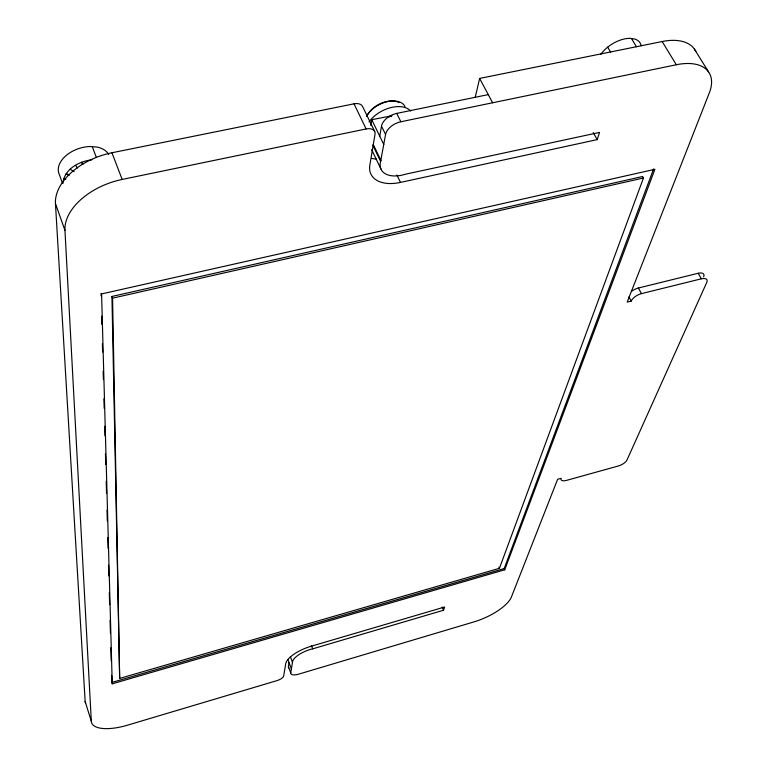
<?xml version="1.0" encoding="UTF-8"?>
<svg xmlns="http://www.w3.org/2000/svg" width="767" height="767" viewBox="0 0 767 767"><rect width="100%" height="100%" fill="white"/><g stroke="black" fill="none" stroke-linecap="round" stroke-linejoin="round"><path stroke-width="1.15" d="M62.961 183.342C63.968 169.239 79.279 161.195 91.944 159.804M370.806 125.481L371.755 119.71L391.659 115.807M288.804 667.942A9.156 3.432 -21.5 0 1 288.402 666.657L289.073 662.774M379.761 136.21L381.496 126.133A14.535 8.773 -27.4 0 1 396.731 113.401L488.253 94.609M632.046 291.019A9.185 4.295 -28.7 0 1 638.384 288.008L698.2 273.273L701.374 278.805A9.156 4.161 -29.5 0 1 706.8 282.314L626.965 460.085A7.775 3.116 -26.5 0 1 618.327 465.991L566.535 480.372A7.823 3.183 -25.8 0 1 561.128 478.32L557.628 479.298L511.445 596.927A34.966 12.866 -23.9 0 1 474.102 621.845L298.66 674.155A9.175 3.413 -21.5 0 1 290.751 672.88L292.486 662.295A17.344 6.529 -21.6 0 1 312.687 648.844L443.566 610.225L444.611 607.013L310.865 646.341A24.582 9.252 -21.6 0 0 285.727 663.771L283.665 676.015A6.644 2.474 -21.2 0 1 276.983 680.617L127.418 725.208A37.535 14.18 -19.2 0 1 91.311 721.258L85.156 701.489L55.454 203.658A58.58 36.787 -19.2 0 1 111.934 152.767L354.028 103.823A10.805 6.692 -26.6 0 1 362.628 106.555L374.737 131.588M354.028 103.823L366.118 128.952A10.911 6.606 -26.5 0 1 375.034 134.244L369.847 165.02A38.273 22.444 -27.1 0 0 400.489 182.412L597.196 139.613L599.554 132.403L405.58 174.176A27.018 15.839 -27.1 0 1 380.624 161.425L385.571 134.493L381.496 126.133M475.214 97.409L479.634 78.426L662.151 41.533A54.572 29.827 -32.5 0 1 695.842 51.629M499.442 568.299L643.455 178.002L642.593 176.496L111.944 296.455L119.662 678.421L499.442 568.299L498.886 567.072M111.599 675.286L112.231 683.819L504.744 569.785L504.187 568.568L653.618 168.913M504.744 569.785L654.903 169.296L101.589 293.934L112.231 683.819M111.8 682.467L504.187 568.568M701.374 278.805L641.471 293.627A9.204 4.276 -28.6 0 0 631.231 301.086L627.195 302.083L709.35 92.807A55.042 29.395 -32.2 0 0 676.321 64.754L662.151 41.533M119.662 678.421L112.576 298.171L643.455 178.002M91.311 721.258L64.955 230.321A59.136 36.308 -19.3 0 1 122.164 179.44L366.118 128.952M385.571 134.493A14.583 8.734 -27.3 0 1 400.873 121.761L676.321 64.754M69.433 174.646L66.029 173.783L69.02 175.451M63.613 178.596L65.876 179.171M70.056 169.239L74.15 171.664M75.406 165.279L77.611 168.011M83.057 164.071L81.705 162.192L82.337 164.426M694.375 49.069L708.593 71.964M631.5 38.551L636.418 46.749M607.694 47.151L610.724 52.3M593.227 132.576L597.196 139.613M638.384 288.008L641.471 293.627M628.94 296.867L631.231 301.086M479.634 78.426L492.606 102.778M396.731 113.401L400.873 121.761M371.755 119.71L383.797 144.541M396.903 175.01L400.489 182.412M373.232 144.474L380.978 160.581M372.887 145.318L380.624 161.425M371.669 149.67L380.902 168.941M442.175 607.023L443.566 610.225M311.402 645.536L312.687 648.844M111.934 152.767L122.164 179.44M290.396 656.773L292.563 662.583M287.903 659.678L291.431 669.016M92.28 146.66L96.335 157.417M288.402 666.657L290.751 672.88M111.944 296.455L112.576 298.171M62.539 183.38L59.423 174.771A26.749 17.229 -18.4 0 1 65.358 156.219A26.749 17.229 -18.4 0 1 90.496 146.507L96.863 147.043A26.749 17.229 -18.4 0 1 108.713 154.455M55.454 203.658L64.955 230.321M100.995 293.406L101.062 295.803M101.627 316.148L101.858 324.527M102.394 343.683L102.625 352.063M103.152 371.218L103.392 379.598M103.919 398.754L104.187 408.332M104.686 426.279L104.954 435.857M105.453 453.815L105.75 464.591M106.21 481.35L106.546 493.325M107.016 510.084L107.313 520.851M107.773 537.619L108.08 548.386M108.54 565.145L108.837 575.921M109.307 592.68L109.643 604.655M110.074 620.215L110.438 633.379M110.831 647.751L111.205 660.914M85.578 703.358A37.315 14.468 -19.1 0 1 85.156 701.489M369.004 121.953A25.579 15.465 -27.3 0 1 390.422 107.725A25.579 15.465 -27.3 0 1 410.633 110.966M389.061 116.948A26.768 16.059 -27.2 0 1 391.889 115.884M366.444 116.373A22.176 13.499 -27.3 0 1 386.443 101.867A22.176 13.499 -27.3 0 1 405.005 106.44M376.415 159.066A37.928 22.761 -27.2 0 1 372.024 158.443M367.575 114.81A19.952 12.167 -27.3 0 1 398.917 102.577M641.183 45.713A24.87 14.036 -32.6 0 0 634.855 39.069L630.206 38.35A24.87 14.036 -32.6 0 0 600.839 54.265M698.2 273.273A9.137 4.18 -29.5 0 1 703.646 276.81"/></g></svg>
